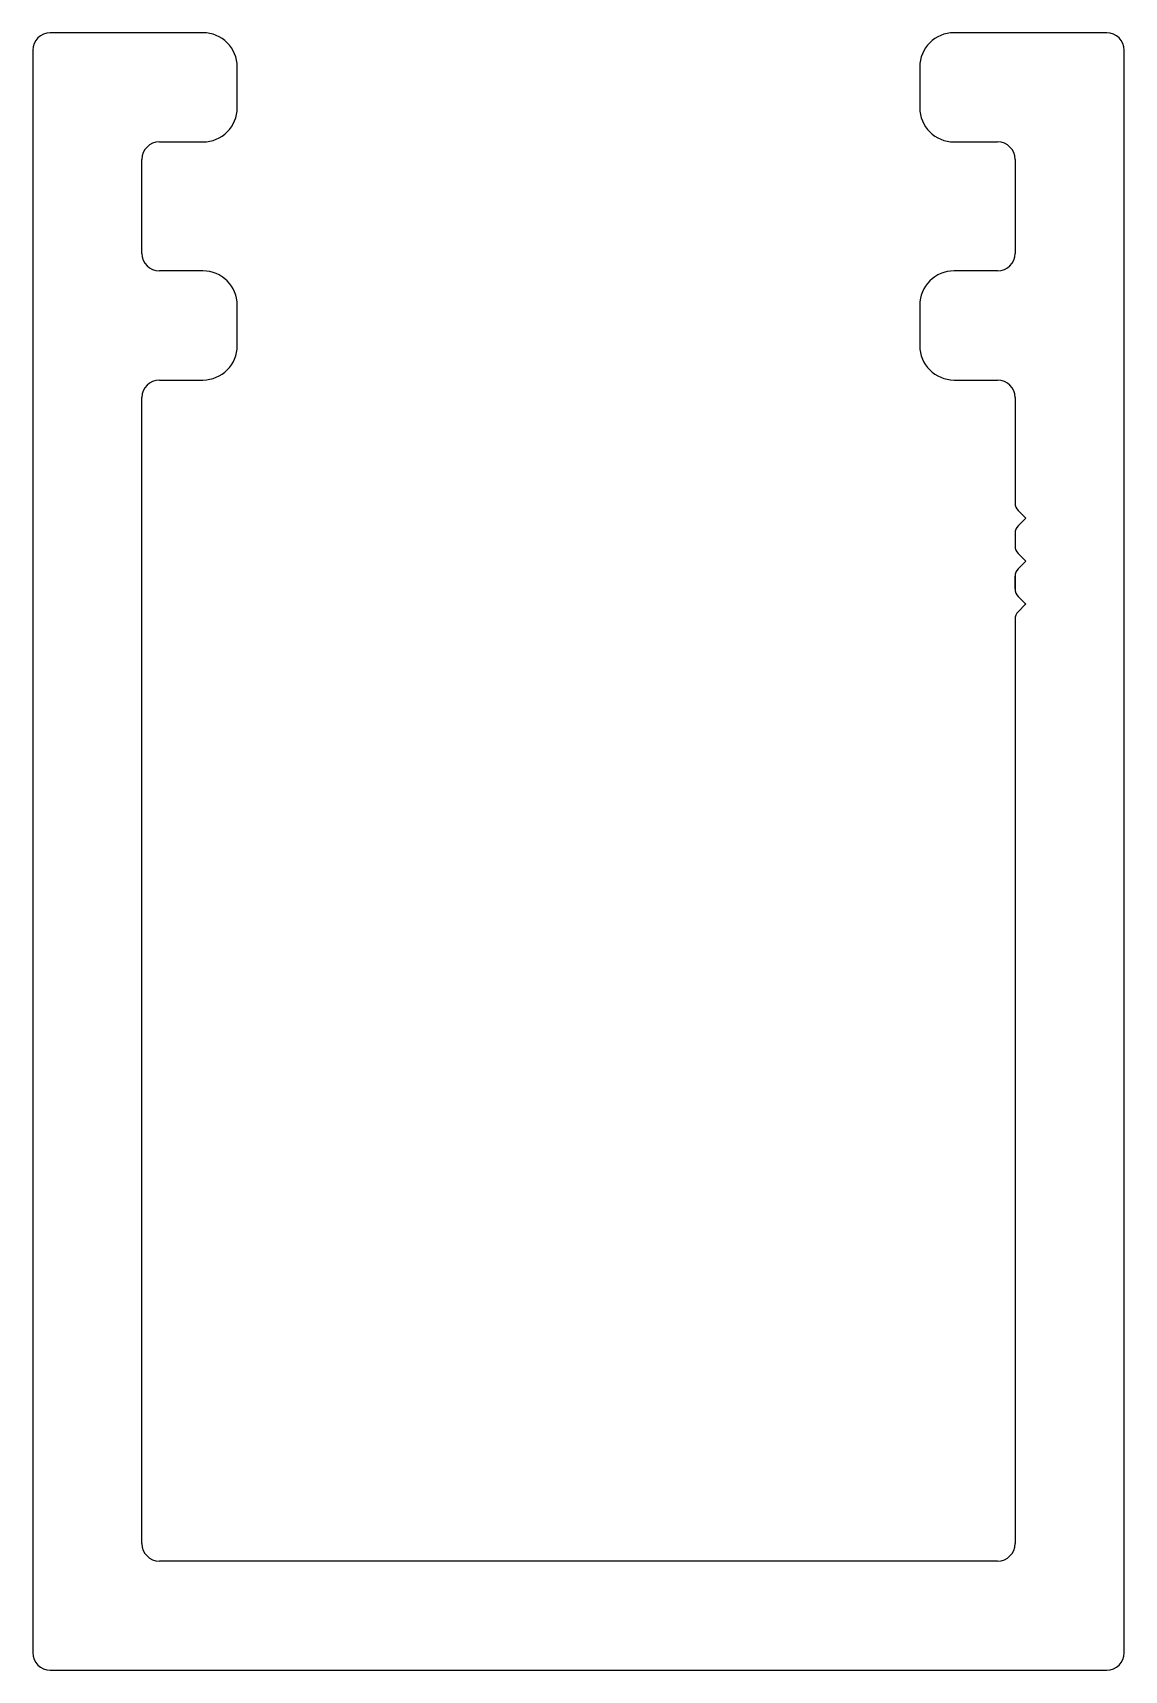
# Model space of a CAD drawing. Extents: x -12.7 to 12.7, y 0.8 to 38.9.
import ezdxf

# ---------------------------------------------------------------- set-up
doc = ezdxf.new("R2010")
doc.units = 0
doc.layers.get('0').update_dxf_attribs({"linetype": 'CONTINUOUS'})

msp = doc.modelspace()

# ---------------------------------------------------------------- linework, layer by layer
at = {"color": 7, "linetype": 'CONTINUOUS'}
for p, q in [((-8.77, 38.893), (-12.324, 38.893)), ((12.264, 38.893), (8.71, 38.893)), ((-12.73, 38.486), (-12.73, 1.199)), ((12.67, 1.199), (12.67, 38.486)), ((-7.97, 37.153), (-7.97, 38.093)), ((7.91, 38.093), (7.91, 37.153)), ((-9.784, 36.353), (-8.77, 36.353)), ((8.71, 36.353), (9.724, 36.353)), ((-10.19, 33.759), (-10.19, 35.946)), ((10.13, 35.946), (10.13, 33.759)), ((-8.77, 33.353), (-9.784, 33.353)), ((9.724, 33.353), (8.71, 33.353)), ((-7.97, 31.613), (-7.97, 32.553)), ((7.91, 32.553), (7.91, 31.613)), ((-9.784, 30.813), (-8.77, 30.813)), ((8.71, 30.813), (9.724, 30.813)), ((-10.19, 26.599), (-10.19, 30.406)), ((10.13, 30.406), (10.13, 27.953)), ((10.203, 27.776), (10.374, 27.605)), ((10.374, 27.594), (10.203, 27.422)), ((10.13, 27.246), (10.13, 26.953)), ((10.203, 26.776), (10.374, 26.605)), ((-10.19, 23.246), (-10.19, 26.599)), ((10.374, 26.594), (10.203, 26.422)), ((10.13, 26.246), (10.13, 25.953)), ((10.13, 25.953), (10.13, 26.246)), ((10.13, 26.246), (10.13, 25.953)), ((10.13, 25.953), (10.13, 26.246)), ((10.13, 26.246), (10.13, 25.953)), ((10.203, 25.776), (10.374, 25.605)), ((10.374, 25.594), (10.203, 25.423)), ((10.13, 25.246), (10.13, 25.246)), ((10.13, 25.246), (10.13, 23.246)), ((-10.19, 3.739), (-10.19, 23.246)), ((10.13, 23.246), (10.13, 3.739)), ((9.724, 3.333), (-9.784, 3.333)), ((-12.324, 0.793), (12.264, 0.793))]:
    msp.add_line(p, q, dxfattribs=at)
for centre, radius, start, end in [((-12.324, 38.486), 0.406, 90, 180), ((-8.77, 38.093), 0.8, 360, 90), ((8.71, 38.093), 0.8, 90, 180), ((12.264, 38.486), 0.406, 360, 90), ((-8.77, 37.153), 0.8, 270, 360), ((8.71, 37.153), 0.8, 180, 270), ((-9.784, 35.946), 0.406, 90, 180), ((9.724, 35.946), 0.406, 360, 90), ((-9.784, 33.759), 0.406, 180, 270), ((9.724, 33.759), 0.406, 270, 0), ((-8.77, 32.553), 0.8, 360, 90), ((8.71, 32.553), 0.8, 90, 180), ((-8.77, 31.613), 0.8, 270, 360), ((8.71, 31.613), 0.8, 180, 270), ((-9.784, 30.406), 0.406, 90, 180), ((9.724, 30.406), 0.406, 0, 90), ((10.38, 27.953), 0.25, 180, 225), ((10.369, 27.599), 0.008, 315, 45), ((10.38, 27.246), 0.25, 135, 180), ((10.38, 26.953), 0.25, 180, 225), ((10.38, 26.246), 0.25, 135, 180), ((10.369, 26.599), 0.008, 315, 45), ((10.38, 25.953), 0.25, 180, 225), ((10.369, 25.599), 0.008, 315, 45), ((10.38, 25.246), 0.25, 135, 180), ((-9.784, 3.739), 0.406, 180, 270), ((9.724, 3.739), 0.406, 270, 0), ((-12.324, 1.199), 0.406, 180, 270), ((12.264, 1.199), 0.406, 270, 360)]:
    msp.add_arc(centre, radius, start, end, dxfattribs=at)

doc.saveas('drawing.dxf')
